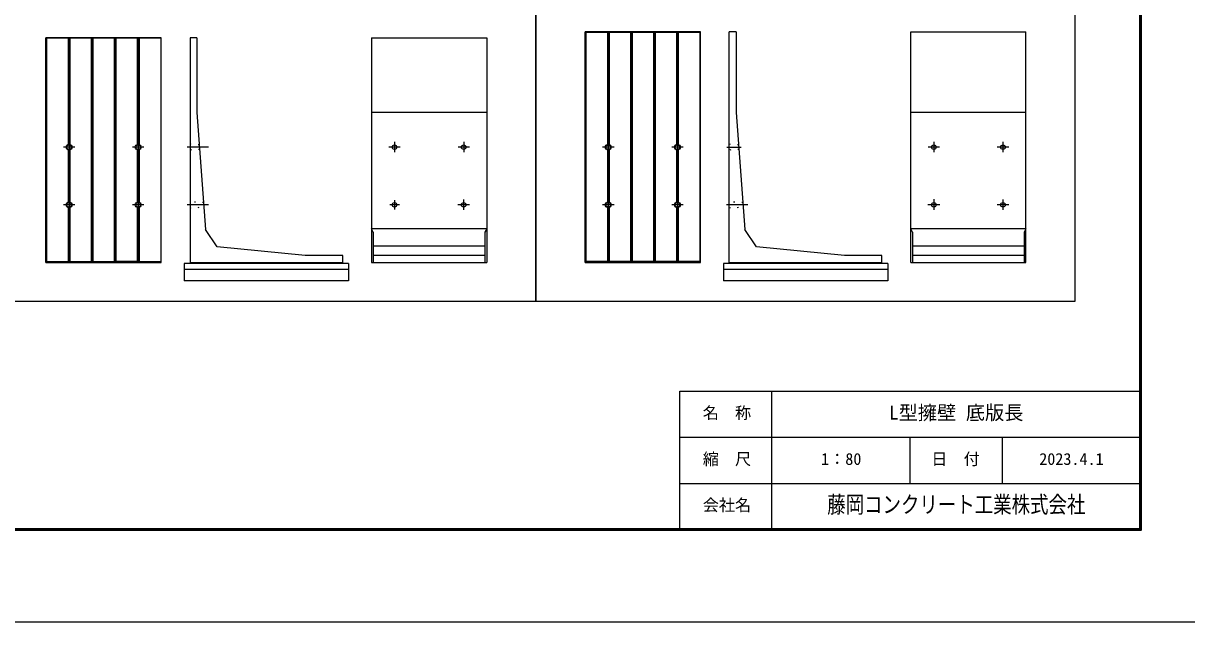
# Model space of a CAD drawing. Units: millimetres, scale not verified. Extents: x -67200 to 67200, y -23760 to 23760.
# Drawn here: x -20994 to -800, y -23760 to -13375 of the extents above; entities that cross this region are included whole.
import ezdxf
from ezdxf.enums import TextEntityAlignment as Align

# ---------------------------------------------------------------- set-up
doc = ezdxf.new("R2010")
doc.units = ezdxf.units.MM
doc.header["$LTSCALE"] = 80
doc.linetypes.add('CHAIN1', pattern=[8, 5, -1, 1, -1])
doc.linetypes.add('DOTTED', pattern=[1.75, 0.25, -1.5])
for name, color, linetype, lineweight in [('0-0_CENTER', 7, 'CHAIN1', 25), ('0-2_Defpoints', 5, 'Continuous', 25), ('0-4_HYO', 3, 'Continuous', 25), ('0-6_OUTLINE', 1, 'Continuous', 25), ('0-7_OUTLINE2', 4, 'DOTTED', 25), ('0-9_WAKU', 3, 'Continuous', 25), ('0-A_WAKU-LINE', 7, 'Continuous', 25)]:
    doc.layers.add(name, color=color, linetype=linetype, lineweight=lineweight)
doc.layers.add('0-B_WAKU-TXT', color=7, linetype='Continuous')
doc.styles.add('ＭＳ ゴシック', font='')
doc.styles.get('ＭＳ ゴシック').set_extended_font_data('MS Gothic')

msp = doc.modelspace()

# ---------------------------------------------------------------- linework, layer by layer
at = {"layer": '0-0_CENTER'}
for p, q in [((-20100.31, -15524.87), (-20297.75, -15524.87)), ((-20200.07, -15440.84), (-20200.07, -15613.34)), ((-18900.31, -15524.87), (-19097.75, -15524.87)), ((-19000.07, -15440.84), (-19000.07, -15613.34)), ((-17779.96, -15524.87), (-18149.15, -15524.87)), ((-14450.27, -15524.87), (-14648.51, -15524.87)), ((-14550.07, -15434.66), (-14550.07, -15612.35)), ((-13250.27, -15524.87), (-13448.51, -15524.87)), ((-13350.07, -15434.66), (-13350.07, -15612.35)), ((-10740.31, -15524.87), (-10937.75, -15524.87)), ((-10840.07, -15440.84), (-10840.07, -15613.34)), ((-9540.31, -15524.87), (-9737.75, -15524.87)), ((-9640.07, -15440.84), (-9640.07, -15613.34)), ((-8781.91, -15524.87), (-8534.09, -15524.87)), ((-5090.27, -15524.87), (-5288.51, -15524.87)), ((-5190.07, -15434.66), (-5190.07, -15612.35)), ((-3890.27, -15524.87), (-4088.51, -15524.87)), ((-3990.07, -15434.66), (-3990.07, -15612.35)), ((-20100.31, -16524.87), (-20297.75, -16524.87)), ((-20200.07, -16433.56), (-20200.07, -16627.89)), ((-18900.31, -16524.87), (-19097.75, -16524.87)), ((-19000.07, -16440.84), (-19000.07, -16613.34)), ((-17779.96, -16524.87), (-18149.15, -16524.87)), ((-14461.36, -16524.87), (-14633.86, -16524.87)), ((-14550.07, -16443.02), (-14550.07, -16606.97)), ((-13250.47, -16524.87), (-13448.71, -16524.87)), ((-13350.27, -16434.66), (-13350.27, -16612.35)), ((-10740.31, -16524.87), (-10937.75, -16524.87)), ((-10840.07, -16433.56), (-10840.07, -16627.89)), ((-9540.31, -16524.87), (-9737.75, -16524.87)), ((-9640.07, -16440.84), (-9640.07, -16613.34)), ((-8419.96, -16524.87), (-8789.15, -16524.87)), ((-5082.95, -16524.87), (-5291.47, -16524.87)), ((-5190.07, -16425.85), (-5190.07, -16612.35)), ((-3890.47, -16524.87), (-4088.71, -16524.87)), ((-3990.27, -16434.66), (-3990.27, -16612.35))]:
    msp.add_line(p, q, dxfattribs=at)
at = {"layer": '0-2_Defpoints'}
msp.add_lwpolyline([(-67200, -23760), (0, -23760), (0, 23760), (-67200, 23760)], close=True, dxfattribs=at)
at = {"layer": '0-4_HYO'}
for points in [[(-21455.07, -18194.87), (-12095.07, -18194.87), (-12095.07, -9294.87), (-21455.07, -9294.87)], [(-12095.07, -18194.87), (-2735.07, -18194.87), (-2735.07, -9294.87), (-12095.07, -9294.87)]]:
    msp.add_lwpolyline(points, close=True, dxfattribs=at)
at = {"layer": '0-6_OUTLINE'}
for p, q in [((-9240.07, -13524.87), (-11240.07, -13524.87)), ((-11240.07, -17524.87), (-11240.07, -13524.87)), ((-11231.07, -13524.87), (-11231.07, -17509.87)), ((-10850.07, -13524.87), (-10855.07, -13534.87)), ((-10850.07, -13524.87), (-10850.07, -15475.88)), ((-10830.07, -13524.87), (-10830.07, -15475.88)), ((-10450.07, -13524.87), (-10450.07, -17524.87)), ((-10430.07, -13524.87), (-10430.07, -17524.87)), ((-10050.07, -13524.87), (-10050.07, -17524.87)), ((-10030.07, -13524.87), (-10030.07, -17524.87)), ((-9650.07, -13524.87), (-9655.07, -13534.87)), ((-9650.07, -13524.87), (-9650.07, -15475.88)), ((-9630.07, -13524.87), (-9630.07, -15475.88)), ((-9249.07, -13524.87), (-9249.07, -17509.87)), ((-9240.07, -17524.87), (-9240.07, -13524.87)), ((-8620.07, -13524.87), (-8740.07, -13524.87)), ((-8740.07, -17544.87), (-8740.07, -13524.87)), ((-8620.07, -13524.87), (-8620.07, -14924.87)), ((-5590.07, -13524.87), (-3590.07, -13524.87)), ((-5590.07, -17524.87), (-5590.07, -13524.87)), ((-3590.07, -17524.87), (-3590.07, -13524.87)), ((-18600.07, -13624.87), (-20600.07, -13624.87)), ((-20600.07, -17524.87), (-20600.07, -13624.87)), ((-20591.07, -13624.87), (-20591.07, -17509.87)), ((-20215.07, -13634.87), (-20591.07, -13634.87)), ((-20210.07, -13624.87), (-20215.07, -13634.87)), ((-20215.07, -13634.87), (-20215.07, -15477.17)), ((-20210.07, -13624.87), (-20210.07, -15475.88)), ((-20185.07, -13634.87), (-20190.07, -13624.87)), ((-20190.07, -13624.87), (-20190.07, -15475.88)), ((-19815.07, -13634.87), (-20185.07, -13634.87)), ((-20185.07, -13634.87), (-20185.07, -15477.17)), ((-19810.07, -13624.87), (-19815.07, -13634.87)), ((-19815.07, -13634.87), (-19815.07, -17509.87)), ((-19810.07, -13624.87), (-19810.07, -17524.87)), ((-19785.07, -13634.87), (-19790.07, -13624.87)), ((-19790.07, -13624.87), (-19790.07, -17524.87)), ((-19415.07, -13634.87), (-19785.07, -13634.87)), ((-19785.07, -13634.87), (-19785.07, -17509.87)), ((-19410.07, -13624.87), (-19415.07, -13634.87)), ((-19415.07, -13634.87), (-19415.07, -17509.87)), ((-19410.07, -13624.87), (-19410.07, -17524.87)), ((-19385.07, -13634.87), (-19390.07, -13624.87)), ((-19390.07, -13624.87), (-19390.07, -17524.87)), ((-19015.07, -13634.87), (-19385.07, -13634.87)), ((-19385.07, -13634.87), (-19385.07, -17509.87)), ((-19010.07, -13624.87), (-19015.07, -13634.87)), ((-19015.07, -13634.87), (-19015.07, -15477.17)), ((-19010.07, -13624.87), (-19010.07, -15475.88)), ((-18985.07, -13634.87), (-18990.07, -13624.87)), ((-18990.07, -13624.87), (-18990.07, -15475.88)), ((-18609.07, -13634.87), (-18985.07, -13634.87)), ((-18985.07, -13634.87), (-18985.07, -15477.17)), ((-18609.07, -13624.87), (-18609.07, -17509.87)), ((-18600.07, -17524.87), (-18600.07, -13624.87)), ((-17980.07, -13624.87), (-18100.07, -13624.87)), ((-18100.07, -13624.87), (-18100.07, -17544.87)), ((-17980.07, -13624.87), (-17980.07, -14924.87)), ((-14950.07, -13624.87), (-12950.07, -13624.87)), ((-14950.07, -13624.87), (-14950.07, -17524.87)), ((-12950.07, -13624.87), (-12950.07, -17524.87)), ((-10855.07, -13534.87), (-11231.07, -13534.87)), ((-10855.07, -13534.87), (-10855.07, -15477.17)), ((-10825.07, -13534.87), (-10825.07, -15477.17)), ((-10425.07, -13534.87), (-10425.07, -17509.87)), ((-10055.07, -13534.87), (-10055.07, -17509.87)), ((-10025.07, -13534.87), (-10025.07, -17509.87)), ((-9655.07, -13534.87), (-9655.07, -15477.17)), ((-9625.07, -13534.87), (-9625.07, -15477.17)), ((-17980.07, -14924.87), (-17830.07, -16954.87)), ((-12950.07, -14924.87), (-14950.07, -14924.87)), ((-8620.07, -14924.87), (-8470.07, -16954.87)), ((-3590.07, -14924.87), (-5590.07, -14924.87)), ((-20215.07, -15572.57), (-20215.07, -16477.17)), ((-20210.07, -15573.86), (-20210.07, -16475.88)), ((-20190.07, -15573.86), (-20190.07, -16475.88)), ((-20185.07, -15572.57), (-20185.07, -16477.17)), ((-19015.07, -15572.57), (-19015.07, -16477.17)), ((-19010.07, -15573.86), (-19010.07, -16475.88)), ((-18990.07, -15573.86), (-18990.07, -16475.88)), ((-18985.07, -15572.57), (-18985.07, -16477.17)), ((-10855.07, -15572.57), (-10855.07, -16477.17)), ((-10850.07, -15573.86), (-10850.07, -16475.88)), ((-10830.07, -15573.86), (-10830.07, -16475.88)), ((-10825.07, -15572.57), (-10825.07, -16477.17)), ((-9655.07, -15572.57), (-9655.07, -16477.17)), ((-9650.07, -15573.86), (-9650.07, -16475.88)), ((-9630.07, -15573.86), (-9630.07, -16475.88)), ((-9625.07, -15572.57), (-9625.07, -16477.17)), ((-20215.07, -16572.57), (-20215.07, -17509.87)), ((-20210.07, -16573.86), (-20210.07, -17524.87)), ((-20190.07, -16573.86), (-20190.07, -17524.87)), ((-20185.07, -16572.57), (-20185.07, -17509.87)), ((-19015.07, -16572.57), (-19015.07, -17509.87)), ((-19010.07, -16573.86), (-19010.07, -17524.87)), ((-18990.07, -16573.86), (-18990.07, -17524.87)), ((-18985.07, -16572.57), (-18985.07, -17509.87)), ((-10855.07, -16572.57), (-10855.07, -17509.87)), ((-10850.07, -16573.86), (-10850.07, -17524.87)), ((-10830.07, -16573.86), (-10830.07, -17524.87)), ((-10825.07, -16572.57), (-10825.07, -17509.87)), ((-9650.07, -16573.86), (-9650.07, -17524.87)), ((-9630.07, -16573.86), (-9630.07, -17524.87)), ((-9625.07, -16572.57), (-9625.07, -17509.87)), ((-17630.07, -17254.87), (-17830.07, -16954.87)), ((-12950.07, -16944.87), (-14950.07, -16944.87)), ((-14920.07, -16999.87), (-14950.07, -16944.87)), ((-12950.07, -16944.87), (-12980.07, -16999.87)), ((-8270.07, -17254.87), (-8470.07, -16954.87)), ((-3590.07, -16944.87), (-5590.07, -16944.87)), ((-5560.07, -16999.87), (-5590.07, -16944.87)), ((-3590.07, -16944.87), (-3620.07, -16999.87)), ((-14920.07, -16999.87), (-14920.07, -17524.87)), ((-12980.07, -16999.87), (-12980.07, -17524.87)), ((-5560.07, -16999.87), (-5560.07, -17524.87)), ((-3620.07, -16999.87), (-3620.07, -17524.87)), ((-16100.07, -17404.87), (-17630.07, -17254.87)), ((-12980.07, -17244.87), (-14920.07, -17244.87)), ((-6740.07, -17404.87), (-8270.07, -17254.87)), ((-3620.07, -17244.87), (-5560.07, -17244.87)), ((-20600.07, -17509.87), (-20215.07, -17509.87)), ((-20600.07, -17524.87), (-18600.07, -17524.87)), ((-20210.07, -17524.87), (-20215.07, -17509.87)), ((-20190.07, -17524.87), (-20185.07, -17509.87)), ((-20185.07, -17509.87), (-19815.07, -17509.87)), ((-19810.07, -17524.87), (-19815.07, -17509.87)), ((-19790.07, -17524.87), (-19785.07, -17509.87)), ((-19785.07, -17509.87), (-19415.07, -17509.87)), ((-19415.07, -17509.87), (-19410.07, -17524.87)), ((-19015.07, -17509.87), (-19010.07, -17524.87)), ((-18990.07, -17524.87), (-18985.07, -17509.87)), ((-18985.07, -17509.87), (-18600.07, -17509.87)), ((-18100.07, -17524.87), (-15450.07, -17524.87)), ((-15350.07, -17544.87), (-15350.07, -17844.87)), ((-14950.07, -17524.87), (-12950.07, -17524.87)), ((-12980.07, -17404.87), (-14920.07, -17404.87)), ((-10855.07, -17509.87), (-11240.07, -17509.87)), ((-11240.07, -17524.87), (-9240.07, -17524.87)), ((-10850.07, -17524.87), (-10855.07, -17509.87)), ((-10830.07, -17524.87), (-10825.07, -17509.87)), ((-10450.07, -17524.87), (-10455.07, -17509.87)), ((-10430.07, -17524.87), (-10425.07, -17509.87)), ((-10055.07, -17509.87), (-10425.07, -17509.87)), ((-10050.07, -17524.87), (-10055.07, -17509.87)), ((-10030.07, -17524.87), (-10025.07, -17509.87)), ((-9650.07, -17524.87), (-9655.07, -17509.87)), ((-9630.07, -17524.87), (-9625.07, -17509.87)), ((-9240.07, -17509.87), (-9625.07, -17509.87)), ((-8740.07, -17524.87), (-6090.07, -17524.87)), ((-6090.07, -17404.87), (-6740.07, -17404.87)), ((-6090.07, -17544.87), (-6090.07, -17404.87)), ((-5990.07, -17544.87), (-5990.07, -17844.87)), ((-5590.07, -17524.87), (-3590.07, -17524.87)), ((-3620.07, -17404.87), (-5560.07, -17404.87)), ((-15350.07, -17644.87), (-18200.07, -17644.87)), ((-5990.07, -17644.87), (-8840.07, -17644.87)), ((-15350.07, -17844.87), (-18200.07, -17844.87)), ((-5990.07, -17844.87), (-8840.07, -17844.87))]:
    msp.add_line(p, q, dxfattribs=at)
for points in [[(-10450.07, -13524.87), (-10455.07, -13534.87), (-10825.07, -13534.87), (-10830.07, -13524.87)], [(-10050.07, -13524.87), (-10055.07, -13534.87), (-10425.07, -13534.87), (-10430.07, -13524.87)], [(-9655.07, -13534.87), (-10025.07, -13534.87), (-10030.07, -13524.87)], [(-9249.07, -13534.87), (-9625.07, -13534.87), (-9630.07, -13524.87)], [(-10455.07, -13534.87), (-10455.07, -17509.87), (-10825.07, -17509.87)], [(-9655.07, -16572.57), (-9655.07, -17509.87), (-10025.07, -17509.87)], [(-19015.07, -17509.87), (-19385.07, -17509.87), (-19390.07, -17524.87)], [(-15350.07, -17544.87), (-18200.07, -17544.87), (-18200.07, -17844.87)], [(-15450.07, -17544.87), (-15450.07, -17404.87), (-16100.07, -17404.87)], [(-5990.07, -17544.87), (-8840.07, -17544.87), (-8840.07, -17844.87)]]:
    msp.add_lwpolyline(points, dxfattribs=at)
for centre, radius in [((-20200.07, -15524.87), 50), ((-20200.07, -15524.87), 40), ((-19000.07, -15524.87), 50), ((-19000.07, -15524.87), 40), ((-14550.07, -15524.87), 40), ((-13350.07, -15524.87), 40), ((-10840.07, -15524.87), 50), ((-10840.07, -15524.87), 40), ((-9640.07, -15524.87), 50), ((-9640.07, -15524.87), 40), ((-5190.07, -15524.87), 40), ((-3990.07, -15524.87), 40), ((-20200.07, -16524.87), 50), ((-20200.07, -16524.87), 40), ((-19000.07, -16524.87), 50), ((-19000.07, -16524.87), 40), ((-14550.07, -16524.87), 40), ((-13350.27, -16524.87), 40), ((-10840.07, -16524.87), 50), ((-10840.07, -16524.87), 40), ((-9640.07, -16524.87), 50), ((-9640.07, -16524.87), 40), ((-5190.07, -16524.87), 40), ((-3990.27, -16524.87), 40)]:
    msp.add_circle(centre, radius, dxfattribs=at)
at = {"layer": '0-7_OUTLINE2'}
for p, q in [((-17938.69, -15484.87), (-18091.07, -15474.87)), ((-8578.69, -15484.87), (-8740.07, -15474.28)), ((-17932.78, -15564.87), (-18100.07, -15574.87)), ((-8572.78, -15564.87), (-8740.07, -15574.87)), ((-17864.8, -16484.87), (-18100.07, -16474.87)), ((-8504.8, -16484.87), (-8740.07, -16474.87)), ((-18100.07, -16574.87), (-17858.89, -16564.87)), ((-8740.07, -16574.87), (-8498.89, -16564.87))]:
    msp.add_line(p, q, dxfattribs=at)
at = {"layer": '0-9_WAKU'}
for p, q in [((-9600, -19760), (-1600, -19760)), ((-9600, -22160), (-9600, -19760))]:
    msp.add_line(p, q, dxfattribs=at)
at = {"layer": '0-9_WAKU', "lineweight": 50}
msp.add_lwpolyline([(-65600, -22160), (-1600, -22160), (-1600, 22160), (-65600, 22160)], close=True, dxfattribs=at)
at = {"layer": '0-A_WAKU-LINE'}
for p, q in [((-8000, -22160), (-8000, -19760)), ((-9600, -20560), (-1600, -20560)), ((-5600, -21360), (-5600, -20560)), ((-4000, -21360), (-4000, -20560)), ((-9600, -21360), (-1600, -21360))]:
    msp.add_line(p, q, dxfattribs=at)

# ---------------------------------------------------------------- texts
at = {"layer": '0-B_WAKU-TXT', "style": 'ＭＳ ゴシック'}
for s, height, p in [('L型擁壁 底版長', 244.4, (-5966.67, -20326.67)), ('名\u3000称', 205.3, (-9200.38, -20300)), ('縮\u3000尺', 205.3, (-9200.38, -21100)), ('1：80', 205.3, (-7146.01, -21100)), ('日\u3000付', 205.3, (-5232.44, -21100)), ('2023.4.1', 205.3, (-3360, -21100)), ('会社名', 205.3, (-9200.38, -21900))]:
    msp.add_text(s, height=height, dxfattribs=at).set_placement(p, align=Align.BOTTOM_LEFT)
at = {"layer": '0-B_WAKU-TXT', "style": 'ＭＳ ゴシック', "width": 0.8}
msp.add_text('藤岡コンクリート工業株式会社', height=293.3, dxfattribs=at).set_placement((-7040, -21960), align=Align.BOTTOM_LEFT)

doc.saveas('drawing.dxf')
